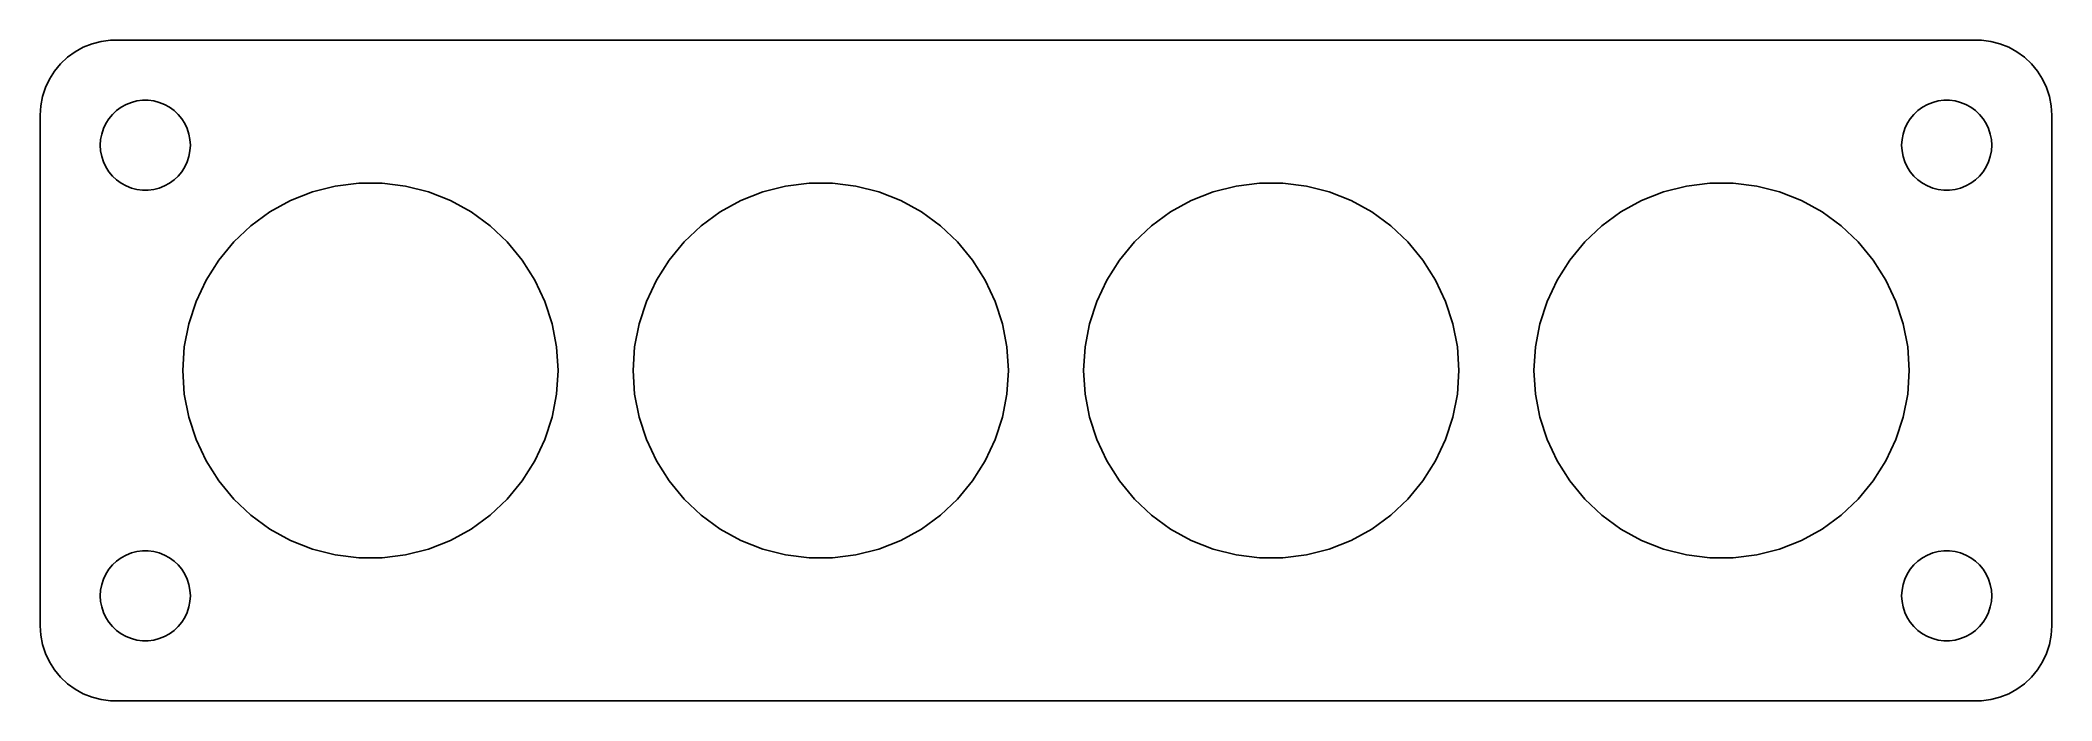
# Model space of a CAD drawing. Header units: metres. Extents: x -67 to 67, y 32 to 76.
import ezdxf

# ---------------------------------------------------------------- set-up
doc = ezdxf.new("R2010")
doc.units = ezdxf.units.M

msp = doc.modelspace()

# ---------------------------------------------------------------- linework, layer by layer
for p, q in [((-64.6791, 75.2216), (-65.1871, 74.8526)), ((-64.1289, 75.5241), (-64.6791, 75.2216)), ((-63.5451, 75.7553), (-64.1289, 75.5241)), ((-62.9369, 75.9114), (-63.5451, 75.7553)), ((-62.3139, 75.9901), (-62.9369, 75.9114)), ((62.3139, 75.9901), (-62.3139, 75.9901)), ((62.9369, 75.9114), (62.3139, 75.9901)), ((63.5451, 75.7553), (62.9369, 75.9114)), ((64.1289, 75.5241), (63.5451, 75.7553)), ((64.6791, 75.2216), (64.1289, 75.5241)), ((65.1871, 74.8526), (64.6791, 75.2216)), ((-66.0451, 73.9389), (-66.3815, 73.4088)), ((-65.6448, 74.4227), (-66.0451, 73.9389)), ((-65.1871, 74.8526), (-65.6448, 74.4227)), ((65.6448, 74.4227), (65.1871, 74.8526)), ((66.0451, 73.9389), (65.6448, 74.4227)), ((66.3815, 73.4088), (66.0451, 73.9389)), ((-66.6489, 72.8406), (-66.8429, 72.2434)), ((-66.3815, 73.4088), (-66.6489, 72.8406)), ((66.6489, 72.8406), (66.3815, 73.4088)), ((66.8429, 72.2434), (66.6489, 72.8406)), ((-66.9606, 71.6267), (-67, 71)), ((-66.8429, 72.2434), (-66.9606, 71.6267)), ((-62.427, 70.7634), (-62.1869, 71.0536)), ((-62.1869, 71.0536), (-61.9123, 71.3115)), ((-61.9123, 71.3115), (-61.6075, 71.533)), ((-61.6075, 71.533), (-61.2773, 71.7145)), ((-61.2773, 71.7145), (-60.927, 71.8532)), ((-60.927, 71.8532), (-60.5621, 71.9469)), ((-60.5621, 71.9469), (-60.1884, 71.9941)), ((-60.1884, 71.9941), (-59.8116, 71.9941)), ((-59.8116, 71.9941), (-59.4379, 71.9469)), ((-59.4379, 71.9469), (-59.0729, 71.8532)), ((-59.0729, 71.8532), (-58.7227, 71.7145)), ((-58.7227, 71.7145), (-58.3925, 71.533)), ((-58.3925, 71.533), (-58.0877, 71.3115)), ((-58.0877, 71.3115), (-57.8131, 71.0536)), ((-57.8131, 71.0536), (-57.5729, 70.7634)), ((57.5729, 70.7634), (57.8131, 71.0536)), ((57.8131, 71.0536), (58.0877, 71.3115)), ((58.0877, 71.3115), (58.3925, 71.533)), ((58.3925, 71.533), (58.7227, 71.7145)), ((58.7227, 71.7145), (59.0729, 71.8532)), ((59.0729, 71.8532), (59.4379, 71.9469)), ((59.4379, 71.9469), (59.8116, 71.9941)), ((59.8116, 71.9941), (60.1884, 71.9941)), ((60.1884, 71.9941), (60.5621, 71.9469)), ((60.5621, 71.9469), (60.927, 71.8532)), ((60.927, 71.8532), (61.2773, 71.7145)), ((61.2773, 71.7145), (61.6075, 71.533)), ((61.6075, 71.533), (61.9123, 71.3115)), ((61.9123, 71.3115), (62.1869, 71.0536)), ((62.1869, 71.0536), (62.427, 70.7634)), ((66.9606, 71.6267), (66.8429, 72.2434)), ((67, 71), (66.9606, 71.6267)), ((-67, 71), (-67, 37)), ((-62.9763, 69.376), (-62.9057, 69.7461)), ((-62.9057, 69.7461), (-62.7893, 70.1044)), ((-62.7893, 70.1044), (-62.6289, 70.4453)), ((-62.6289, 70.4453), (-62.427, 70.7634)), ((-57.5729, 70.7634), (-57.3711, 70.4453)), ((-57.3711, 70.4453), (-57.2107, 70.1044)), ((-57.2107, 70.1044), (-57.0942, 69.7461)), ((-57.0942, 69.7461), (-57.0237, 69.376)), ((57.0237, 69.376), (57.0942, 69.7461)), ((57.0942, 69.7461), (57.2107, 70.1044)), ((57.2107, 70.1044), (57.3711, 70.4453)), ((57.3711, 70.4453), (57.5729, 70.7634)), ((62.427, 70.7634), (62.6289, 70.4453)), ((62.6289, 70.4453), (62.7893, 70.1044)), ((62.7893, 70.1044), (62.9057, 69.7461)), ((62.9057, 69.7461), (62.9763, 69.376)), ((67, 37), (67, 71)), ((-63, 69), (-62.9763, 69.376)), ((-62.9763, 68.624), (-63, 69)), ((-62.9057, 68.2539), (-62.9763, 68.624)), ((-57.0237, 68.624), (-57.0942, 68.2539)), ((-57.0237, 69.376), (-57, 69)), ((-57, 69), (-57.0237, 68.624)), ((57, 69), (57.0237, 69.376)), ((57.0237, 68.624), (57, 69)), ((57.0942, 68.2539), (57.0237, 68.624)), ((62.9763, 68.624), (62.9057, 68.2539)), ((62.9763, 69.376), (63, 69)), ((63, 69), (62.9763, 68.624)), ((-62.7893, 67.8956), (-62.9057, 68.2539)), ((-62.6289, 67.5547), (-62.7893, 67.8956)), ((-62.427, 67.2366), (-62.6289, 67.5547)), ((-62.1869, 66.9464), (-62.427, 67.2366)), ((-57.5729, 67.2366), (-57.8131, 66.9464)), ((-57.3711, 67.5547), (-57.5729, 67.2366)), ((-57.2107, 67.8956), (-57.3711, 67.5547)), ((-57.0942, 68.2539), (-57.2107, 67.8956)), ((57.2107, 67.8956), (57.0942, 68.2539)), ((57.3711, 67.5547), (57.2107, 67.8956)), ((57.5729, 67.2366), (57.3711, 67.5547)), ((57.8131, 66.9464), (57.5729, 67.2366)), ((62.427, 67.2366), (62.1869, 66.9464)), ((62.6289, 67.5547), (62.427, 67.2366)), ((62.7893, 67.8956), (62.6289, 67.5547)), ((62.9057, 68.2539), (62.7893, 67.8956)), ((-61.9123, 66.6884), (-62.1869, 66.9464)), ((-61.6075, 66.467), (-61.9123, 66.6884)), ((-61.2773, 66.2855), (-61.6075, 66.467)), ((-60.927, 66.1468), (-61.2773, 66.2855)), ((-60.5621, 66.0531), (-60.927, 66.1468)), ((-60.1884, 66.0059), (-60.5621, 66.0531)), ((-59.8116, 66.0059), (-60.1884, 66.0059)), ((-59.4379, 66.0531), (-59.8116, 66.0059)), ((-59.0729, 66.1468), (-59.4379, 66.0531)), ((-58.7227, 66.2855), (-59.0729, 66.1468)), ((-58.3925, 66.467), (-58.7227, 66.2855)), ((-58.0877, 66.6884), (-58.3925, 66.467)), ((-57.8131, 66.9464), (-58.0877, 66.6884)), ((-50.3222, 65.3103), (-48.8627, 65.8882)), ((-48.8627, 65.8882), (-47.3423, 66.2786)), ((-47.3423, 66.2786), (-45.7849, 66.4753)), ((-45.7849, 66.4753), (-44.2151, 66.4753)), ((-44.2151, 66.4753), (-42.6577, 66.2786)), ((-42.6577, 66.2786), (-41.1373, 65.8882)), ((-41.1373, 65.8882), (-39.6777, 65.3103)), ((-20.3222, 65.3103), (-18.8627, 65.8882)), ((-18.8627, 65.8882), (-17.3423, 66.2786)), ((-17.3423, 66.2786), (-15.7849, 66.4753)), ((-15.7849, 66.4753), (-14.2151, 66.4753)), ((-14.2151, 66.4753), (-12.6577, 66.2786)), ((-12.6577, 66.2786), (-11.1373, 65.8882)), ((-11.1373, 65.8882), (-9.67775, 65.3103)), ((9.67775, 65.3103), (11.1373, 65.8882)), ((11.1373, 65.8882), (12.6577, 66.2786)), ((12.6577, 66.2786), (14.2151, 66.4753)), ((14.2151, 66.4753), (15.7849, 66.4753)), ((15.7849, 66.4753), (17.3423, 66.2786)), ((17.3423, 66.2786), (18.8627, 65.8882)), ((18.8627, 65.8882), (20.3222, 65.3103)), ((39.6777, 65.3103), (41.1373, 65.8882)), ((41.1373, 65.8882), (42.6577, 66.2786)), ((42.6577, 66.2786), (44.2151, 66.4753)), ((44.2151, 66.4753), (45.7849, 66.4753)), ((45.7849, 66.4753), (47.3423, 66.2786)), ((47.3423, 66.2786), (48.8627, 65.8882)), ((48.8627, 65.8882), (50.3222, 65.3103)), ((58.0877, 66.6884), (57.8131, 66.9464)), ((58.3925, 66.467), (58.0877, 66.6884)), ((58.7227, 66.2855), (58.3925, 66.467)), ((59.0729, 66.1468), (58.7227, 66.2855)), ((59.4379, 66.0531), (59.0729, 66.1468)), ((59.8116, 66.0059), (59.4379, 66.0531)), ((60.1884, 66.0059), (59.8116, 66.0059)), ((60.5621, 66.0531), (60.1884, 66.0059)), ((60.927, 66.1468), (60.5621, 66.0531)), ((61.2773, 66.2855), (60.927, 66.1468)), ((61.6075, 66.467), (61.2773, 66.2855)), ((61.9123, 66.6884), (61.6075, 66.467)), ((62.1869, 66.9464), (61.9123, 66.6884)), ((-52.9678, 63.6314), (-51.6978, 64.5541)), ((-51.6978, 64.5541), (-50.3222, 65.3103)), ((-39.6777, 65.3103), (-38.3022, 64.5541)), ((-38.3022, 64.5541), (-37.0322, 63.6314)), ((-22.9678, 63.6314), (-21.6978, 64.5541)), ((-21.6978, 64.5541), (-20.3222, 65.3103)), ((-9.67775, 65.3103), (-8.30215, 64.5541)), ((-8.30215, 64.5541), (-7.0322, 63.6314)), ((7.0322, 63.6314), (8.30215, 64.5541)), ((8.30215, 64.5541), (9.67775, 65.3103)), ((20.3222, 65.3103), (21.6978, 64.5541)), ((21.6978, 64.5541), (22.9678, 63.6314)), ((37.0322, 63.6314), (38.3022, 64.5541)), ((38.3022, 64.5541), (39.6777, 65.3103)), ((50.3222, 65.3103), (51.6978, 64.5541)), ((51.6978, 64.5541), (52.9678, 63.6314)), ((-54.1121, 62.5568), (-52.9678, 63.6314)), ((-37.0322, 63.6314), (-35.8879, 62.5568)), ((-24.1121, 62.5568), (-22.9678, 63.6314)), ((-7.0322, 63.6314), (-5.88788, 62.5568)), ((5.88788, 62.5568), (7.0322, 63.6314)), ((22.9678, 63.6314), (24.1121, 62.5568)), ((35.8879, 62.5568), (37.0322, 63.6314)), ((52.9678, 63.6314), (54.1121, 62.5568)), ((-55.1127, 61.3473), (-54.1121, 62.5568)), ((-35.8879, 62.5568), (-34.8873, 61.3473)), ((-25.1127, 61.3473), (-24.1121, 62.5568)), ((-5.88788, 62.5568), (-4.88728, 61.3473)), ((4.88728, 61.3473), (5.88788, 62.5568)), ((24.1121, 62.5568), (25.1127, 61.3473)), ((34.8873, 61.3473), (35.8879, 62.5568)), ((54.1121, 62.5568), (55.1127, 61.3473)), ((-55.9538, 60.0219), (-55.1127, 61.3473)), ((-34.8873, 61.3473), (-34.0462, 60.0219)), ((-25.9538, 60.0219), (-25.1127, 61.3473)), ((-4.88728, 61.3473), (-4.04616, 60.0219)), ((4.04616, 60.0219), (4.88728, 61.3473)), ((25.1127, 61.3473), (25.9538, 60.0219)), ((34.0462, 60.0219), (34.8873, 61.3473)), ((55.1127, 61.3473), (55.9538, 60.0219)), ((-56.6222, 58.6015), (-55.9538, 60.0219)), ((-34.0462, 60.0219), (-33.3778, 58.6015)), ((-26.6222, 58.6015), (-25.9538, 60.0219)), ((-4.04616, 60.0219), (-3.37779, 58.6015)), ((3.37779, 58.6015), (4.04616, 60.0219)), ((25.9538, 60.0219), (26.6222, 58.6015)), ((33.3778, 58.6015), (34.0462, 60.0219)), ((55.9538, 60.0219), (56.6222, 58.6015)), ((-57.1073, 57.1086), (-56.6222, 58.6015)), ((-33.3778, 58.6015), (-32.8927, 57.1086)), ((-27.1073, 57.1086), (-26.6222, 58.6015)), ((-3.37779, 58.6015), (-2.8927, 57.1086)), ((2.8927, 57.1086), (3.37779, 58.6015)), ((26.6222, 58.6015), (27.1073, 57.1086)), ((32.8927, 57.1086), (33.3778, 58.6015)), ((56.6222, 58.6015), (57.1073, 57.1086)), ((-57.4014, 55.5667), (-57.1073, 57.1086)), ((-32.8927, 57.1086), (-32.5986, 55.5667)), ((-27.4014, 55.5667), (-27.1073, 57.1086)), ((-2.8927, 57.1086), (-2.59856, 55.5667)), ((2.59856, 55.5667), (2.8927, 57.1086)), ((27.1073, 57.1086), (27.4014, 55.5667)), ((32.5986, 55.5667), (32.8927, 57.1086)), ((57.1073, 57.1086), (57.4014, 55.5667)), ((-57.5, 54), (-57.4014, 55.5667)), ((-32.5986, 55.5667), (-32.5, 54)), ((-27.5, 54), (-27.4014, 55.5667)), ((-2.59856, 55.5667), (-2.5, 54)), ((2.5, 54), (2.59856, 55.5667)), ((27.4014, 55.5667), (27.5, 54)), ((32.5, 54), (32.5986, 55.5667)), ((57.4014, 55.5667), (57.5, 54)), ((-57.4014, 52.4333), (-57.5, 54)), ((-32.5, 54), (-32.5986, 52.4333)), ((-27.4014, 52.4333), (-27.5, 54)), ((-2.5, 54), (-2.59856, 52.4333)), ((2.59856, 52.4333), (2.5, 54)), ((27.5, 54), (27.4014, 52.4333)), ((32.5986, 52.4333), (32.5, 54)), ((57.5, 54), (57.4014, 52.4333)), ((-57.1073, 50.8914), (-57.4014, 52.4333)), ((-32.5986, 52.4333), (-32.8927, 50.8914)), ((-27.1073, 50.8914), (-27.4014, 52.4333)), ((-2.59856, 52.4333), (-2.8927, 50.8914)), ((2.8927, 50.8914), (2.59856, 52.4333)), ((27.4014, 52.4333), (27.1073, 50.8914)), ((32.8927, 50.8914), (32.5986, 52.4333)), ((57.4014, 52.4333), (57.1073, 50.8914)), ((-56.6222, 49.3985), (-57.1073, 50.8914)), ((-32.8927, 50.8914), (-33.3778, 49.3985)), ((-26.6222, 49.3985), (-27.1073, 50.8914)), ((-2.8927, 50.8914), (-3.37779, 49.3985)), ((3.37779, 49.3985), (2.8927, 50.8914)), ((27.1073, 50.8914), (26.6222, 49.3985)), ((33.3778, 49.3985), (32.8927, 50.8914)), ((57.1073, 50.8914), (56.6222, 49.3985)), ((-55.9538, 47.9781), (-56.6222, 49.3985)), ((-33.3778, 49.3985), (-34.0462, 47.9781)), ((-25.9538, 47.9781), (-26.6222, 49.3985)), ((-3.37779, 49.3985), (-4.04616, 47.9781)), ((4.04616, 47.9781), (3.37779, 49.3985)), ((26.6222, 49.3985), (25.9538, 47.9781)), ((34.0462, 47.9781), (33.3778, 49.3985)), ((56.6222, 49.3985), (55.9538, 47.9781)), ((-55.1127, 46.6527), (-55.9538, 47.9781)), ((-34.0462, 47.9781), (-34.8873, 46.6527)), ((-25.1127, 46.6527), (-25.9538, 47.9781)), ((-4.04616, 47.9781), (-4.88728, 46.6527)), ((4.88728, 46.6527), (4.04616, 47.9781)), ((25.9538, 47.9781), (25.1127, 46.6527)), ((34.8873, 46.6527), (34.0462, 47.9781)), ((55.9538, 47.9781), (55.1127, 46.6527)), ((-54.1121, 45.4432), (-55.1127, 46.6527)), ((-34.8873, 46.6527), (-35.8879, 45.4432)), ((-24.1121, 45.4432), (-25.1127, 46.6527)), ((-4.88728, 46.6527), (-5.88788, 45.4432)), ((5.88788, 45.4432), (4.88728, 46.6527)), ((25.1127, 46.6527), (24.1121, 45.4432)), ((35.8879, 45.4432), (34.8873, 46.6527)), ((55.1127, 46.6527), (54.1121, 45.4432)), ((-52.9678, 44.3686), (-54.1121, 45.4432)), ((-51.6978, 43.4459), (-52.9678, 44.3686)), ((-37.0322, 44.3686), (-38.3022, 43.4459)), ((-35.8879, 45.4432), (-37.0322, 44.3686)), ((-22.9678, 44.3686), (-24.1121, 45.4432)), ((-21.6978, 43.4459), (-22.9678, 44.3686)), ((-7.0322, 44.3686), (-8.30215, 43.4459)), ((-5.88788, 45.4432), (-7.0322, 44.3686)), ((7.0322, 44.3686), (5.88788, 45.4432)), ((8.30215, 43.4459), (7.0322, 44.3686)), ((22.9678, 44.3686), (21.6978, 43.4459)), ((24.1121, 45.4432), (22.9678, 44.3686)), ((37.0322, 44.3686), (35.8879, 45.4432)), ((38.3022, 43.4459), (37.0322, 44.3686)), ((52.9678, 44.3686), (51.6978, 43.4459)), ((54.1121, 45.4432), (52.9678, 44.3686)), ((-50.3222, 42.6897), (-51.6978, 43.4459)), ((-38.3022, 43.4459), (-39.6777, 42.6897)), ((-20.3222, 42.6897), (-21.6978, 43.4459)), ((-8.30215, 43.4459), (-9.67775, 42.6897)), ((9.67775, 42.6897), (8.30215, 43.4459)), ((21.6978, 43.4459), (20.3222, 42.6897)), ((39.6777, 42.6897), (38.3022, 43.4459)), ((51.6978, 43.4459), (50.3222, 42.6897)), ((-61.6075, 41.533), (-61.2773, 41.7145)), ((-61.2773, 41.7145), (-60.927, 41.8532)), ((-60.927, 41.8532), (-60.5621, 41.9469)), ((-60.5621, 41.9469), (-60.1884, 41.9941)), ((-60.1884, 41.9941), (-59.8116, 41.9941)), ((-59.8116, 41.9941), (-59.4379, 41.9469)), ((-59.4379, 41.9469), (-59.0729, 41.8532)), ((-59.0729, 41.8532), (-58.7227, 41.7145)), ((-58.7227, 41.7145), (-58.3925, 41.533)), ((-48.8627, 42.1118), (-50.3222, 42.6897)), ((-47.3423, 41.7214), (-48.8627, 42.1118)), ((-45.7849, 41.5247), (-47.3423, 41.7214)), ((-42.6577, 41.7214), (-44.2151, 41.5247)), ((-41.1373, 42.1118), (-42.6577, 41.7214)), ((-39.6777, 42.6897), (-41.1373, 42.1118)), ((-18.8627, 42.1118), (-20.3222, 42.6897)), ((-17.3423, 41.7214), (-18.8627, 42.1118)), ((-15.7849, 41.5247), (-17.3423, 41.7214)), ((-12.6577, 41.7214), (-14.2151, 41.5247)), ((-11.1373, 42.1118), (-12.6577, 41.7214)), ((-9.67775, 42.6897), (-11.1373, 42.1118)), ((11.1373, 42.1118), (9.67775, 42.6897)), ((12.6577, 41.7214), (11.1373, 42.1118)), ((14.2151, 41.5247), (12.6577, 41.7214)), ((17.3423, 41.7214), (15.7849, 41.5247)), ((18.8627, 42.1118), (17.3423, 41.7214)), ((20.3222, 42.6897), (18.8627, 42.1118)), ((41.1373, 42.1118), (39.6777, 42.6897)), ((42.6577, 41.7214), (41.1373, 42.1118)), ((44.2151, 41.5247), (42.6577, 41.7214)), ((47.3423, 41.7214), (45.7849, 41.5247)), ((48.8627, 42.1118), (47.3423, 41.7214)), ((50.3222, 42.6897), (48.8627, 42.1118)), ((58.3925, 41.533), (58.7227, 41.7145)), ((58.7227, 41.7145), (59.0729, 41.8532)), ((59.0729, 41.8532), (59.4379, 41.9469)), ((59.4379, 41.9469), (59.8116, 41.9941)), ((59.8116, 41.9941), (60.1884, 41.9941)), ((60.1884, 41.9941), (60.5621, 41.9469)), ((60.5621, 41.9469), (60.927, 41.8532)), ((60.927, 41.8532), (61.2773, 41.7145)), ((61.2773, 41.7145), (61.6075, 41.533)), ((-62.7893, 40.1044), (-62.6289, 40.4453)), ((-62.6289, 40.4453), (-62.427, 40.7634)), ((-62.427, 40.7634), (-62.1869, 41.0536)), ((-62.1869, 41.0536), (-61.9123, 41.3116)), ((-61.9123, 41.3116), (-61.6075, 41.533)), ((-58.3925, 41.533), (-58.0877, 41.3116)), ((-58.0877, 41.3116), (-57.8131, 41.0536)), ((-57.8131, 41.0536), (-57.5729, 40.7634)), ((-57.5729, 40.7634), (-57.3711, 40.4453)), ((-57.3711, 40.4453), (-57.2107, 40.1044)), ((-44.2151, 41.5247), (-45.7849, 41.5247)), ((-14.2151, 41.5247), (-15.7849, 41.5247)), ((15.7849, 41.5247), (14.2151, 41.5247)), ((45.7849, 41.5247), (44.2151, 41.5247)), ((57.2107, 40.1044), (57.3711, 40.4453)), ((57.3711, 40.4453), (57.5729, 40.7634)), ((57.5729, 40.7634), (57.8131, 41.0536)), ((57.8131, 41.0536), (58.0877, 41.3116)), ((58.0877, 41.3116), (58.3925, 41.533)), ((61.6075, 41.533), (61.9123, 41.3116)), ((61.9123, 41.3116), (62.1869, 41.0536)), ((62.1869, 41.0536), (62.427, 40.7634)), ((62.427, 40.7634), (62.6289, 40.4453)), ((62.6289, 40.4453), (62.7893, 40.1044)), ((-63, 39), (-62.9763, 39.376)), ((-62.9763, 38.624), (-63, 39)), ((-62.9763, 39.376), (-62.9057, 39.7461)), ((-62.9057, 39.7461), (-62.7893, 40.1044)), ((-57.2107, 40.1044), (-57.0942, 39.7461)), ((-57.0942, 39.7461), (-57.0237, 39.376)), ((-57.0237, 39.376), (-57, 39)), ((-57, 39), (-57.0237, 38.624)), ((57, 39), (57.0237, 39.376)), ((57.0237, 38.624), (57, 39)), ((57.0237, 39.376), (57.0942, 39.7461)), ((57.0942, 39.7461), (57.2107, 40.1044)), ((62.7893, 40.1044), (62.9057, 39.7461)), ((62.9057, 39.7461), (62.9763, 39.376)), ((62.9763, 39.376), (63, 39)), ((63, 39), (62.9763, 38.624)), ((-62.9057, 38.2539), (-62.9763, 38.624)), ((-62.7893, 37.8956), (-62.9057, 38.2539)), ((-62.6289, 37.5547), (-62.7893, 37.8956)), ((-62.427, 37.2366), (-62.6289, 37.5547)), ((-57.3711, 37.5547), (-57.5729, 37.2366)), ((-57.2107, 37.8956), (-57.3711, 37.5547)), ((-57.0942, 38.2539), (-57.2107, 37.8956)), ((-57.0237, 38.624), (-57.0942, 38.2539)), ((57.0942, 38.2539), (57.0237, 38.624)), ((57.2107, 37.8956), (57.0942, 38.2539)), ((57.3711, 37.5547), (57.2107, 37.8956)), ((57.5729, 37.2366), (57.3711, 37.5547)), ((62.6289, 37.5547), (62.427, 37.2366)), ((62.7893, 37.8956), (62.6289, 37.5547)), ((62.9057, 38.2539), (62.7893, 37.8956)), ((62.9763, 38.624), (62.9057, 38.2539)), ((-67, 37), (-66.9606, 36.3733)), ((-66.9606, 36.3733), (-66.8429, 35.7566)), ((-62.1869, 36.9464), (-62.427, 37.2366)), ((-61.9123, 36.6885), (-62.1869, 36.9464)), ((-61.6075, 36.467), (-61.9123, 36.6885)), ((-61.2773, 36.2855), (-61.6075, 36.467)), ((-60.927, 36.1468), (-61.2773, 36.2855)), ((-58.7227, 36.2855), (-59.0729, 36.1468)), ((-58.3925, 36.467), (-58.7227, 36.2855)), ((-58.0877, 36.6885), (-58.3925, 36.467)), ((-57.8131, 36.9464), (-58.0877, 36.6885)), ((-57.5729, 37.2366), (-57.8131, 36.9464)), ((57.8131, 36.9464), (57.5729, 37.2366)), ((58.0877, 36.6885), (57.8131, 36.9464)), ((58.3925, 36.467), (58.0877, 36.6885)), ((58.7227, 36.2855), (58.3925, 36.467)), ((59.0729, 36.1468), (58.7227, 36.2855)), ((61.2773, 36.2855), (60.927, 36.1468)), ((61.6075, 36.467), (61.2773, 36.2855)), ((61.9123, 36.6885), (61.6075, 36.467)), ((62.1869, 36.9464), (61.9123, 36.6885)), ((62.427, 37.2366), (62.1869, 36.9464)), ((66.8429, 35.7566), (66.9606, 36.3733)), ((66.9606, 36.3733), (67, 37)), ((-66.8429, 35.7566), (-66.6489, 35.1594)), ((-66.6489, 35.1594), (-66.3815, 34.5912)), ((-60.5621, 36.0531), (-60.927, 36.1468)), ((-60.1884, 36.0059), (-60.5621, 36.0531)), ((-59.8116, 36.0059), (-60.1884, 36.0059)), ((-59.4379, 36.0531), (-59.8116, 36.0059)), ((-59.0729, 36.1468), (-59.4379, 36.0531)), ((59.4379, 36.0531), (59.0729, 36.1468)), ((59.8116, 36.0059), (59.4379, 36.0531)), ((60.1884, 36.0059), (59.8116, 36.0059)), ((60.5621, 36.0531), (60.1884, 36.0059)), ((60.927, 36.1468), (60.5621, 36.0531)), ((66.3815, 34.5912), (66.6489, 35.1594)), ((66.6489, 35.1594), (66.8429, 35.7566)), ((-66.3815, 34.5912), (-66.0451, 34.0611)), ((-66.0451, 34.0611), (-65.6448, 33.5773)), ((-65.6448, 33.5773), (-65.1871, 33.1474)), ((65.1871, 33.1474), (65.6448, 33.5773)), ((65.6448, 33.5773), (66.0451, 34.0611)), ((66.0451, 34.0611), (66.3815, 34.5912)), ((-65.1871, 33.1474), (-64.6791, 32.7784)), ((-64.6791, 32.7784), (-64.1289, 32.4759)), ((-64.1289, 32.4759), (-63.5451, 32.2447)), ((-63.5451, 32.2447), (-62.9369, 32.0886)), ((62.9369, 32.0886), (63.5451, 32.2447)), ((63.5451, 32.2447), (64.1289, 32.4759)), ((64.1289, 32.4759), (64.6791, 32.7784)), ((64.6791, 32.7784), (65.1871, 33.1474)), ((-62.9369, 32.0886), (-62.3139, 32.0099)), ((-62.3139, 32.0099), (62.3139, 32.0099)), ((62.3139, 32.0099), (62.9369, 32.0886))]:
    msp.add_line(p, q)

doc.saveas('drawing.dxf')
